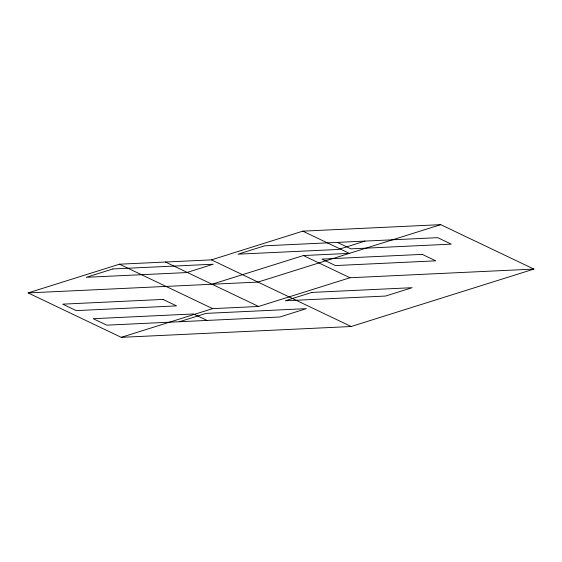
<?xml version="1.0" encoding="UTF-8"?>
<svg xmlns="http://www.w3.org/2000/svg" width="562" height="562" viewBox="0 0 562 562"><rect width="100%" height="100%" fill="white"/><g stroke="black" fill="none" stroke-linecap="round" stroke-linejoin="round"><path stroke-width="0.84" d="M28.1 292.914L119.467 264.196L211.431 259.869L302.799 231.151L440.748 224.66L533.9 269.086L351.166 326.515L121.251 337.341L28.1 292.914L258.007 282.082L440.748 224.66M212.029 284.246L303.396 255.534L349.374 253.371L302.799 231.151M364.984 241.098L338.401 249.451L238.077 254.172L264.66 245.819L437.714 237.67L451.265 244.133L350.941 248.861L337.39 242.398M121.251 337.341L212.626 308.629L258.604 306.466L349.971 277.754L533.9 269.086M179.461 321.731L206.043 313.378L306.367 308.65L279.785 317.003L106.731 325.159L93.18 318.696L193.504 313.968L207.055 320.431M303.396 255.534L349.971 277.754M211.431 259.869L351.166 326.515M165.453 262.033L258.604 306.466M119.467 264.196L212.626 308.629M112.892 268.945L86.309 277.298L186.633 272.577L213.216 264.224L112.892 268.945M311.826 292.416L285.25 300.768L385.574 296.048L412.15 287.695L311.826 292.416M422.224 254.375L321.9 259.103L335.444 265.566L435.768 260.838L422.224 254.375M163.015 299.427L62.691 304.154L76.242 310.617L176.566 305.89L163.015 299.427"/></g></svg>
